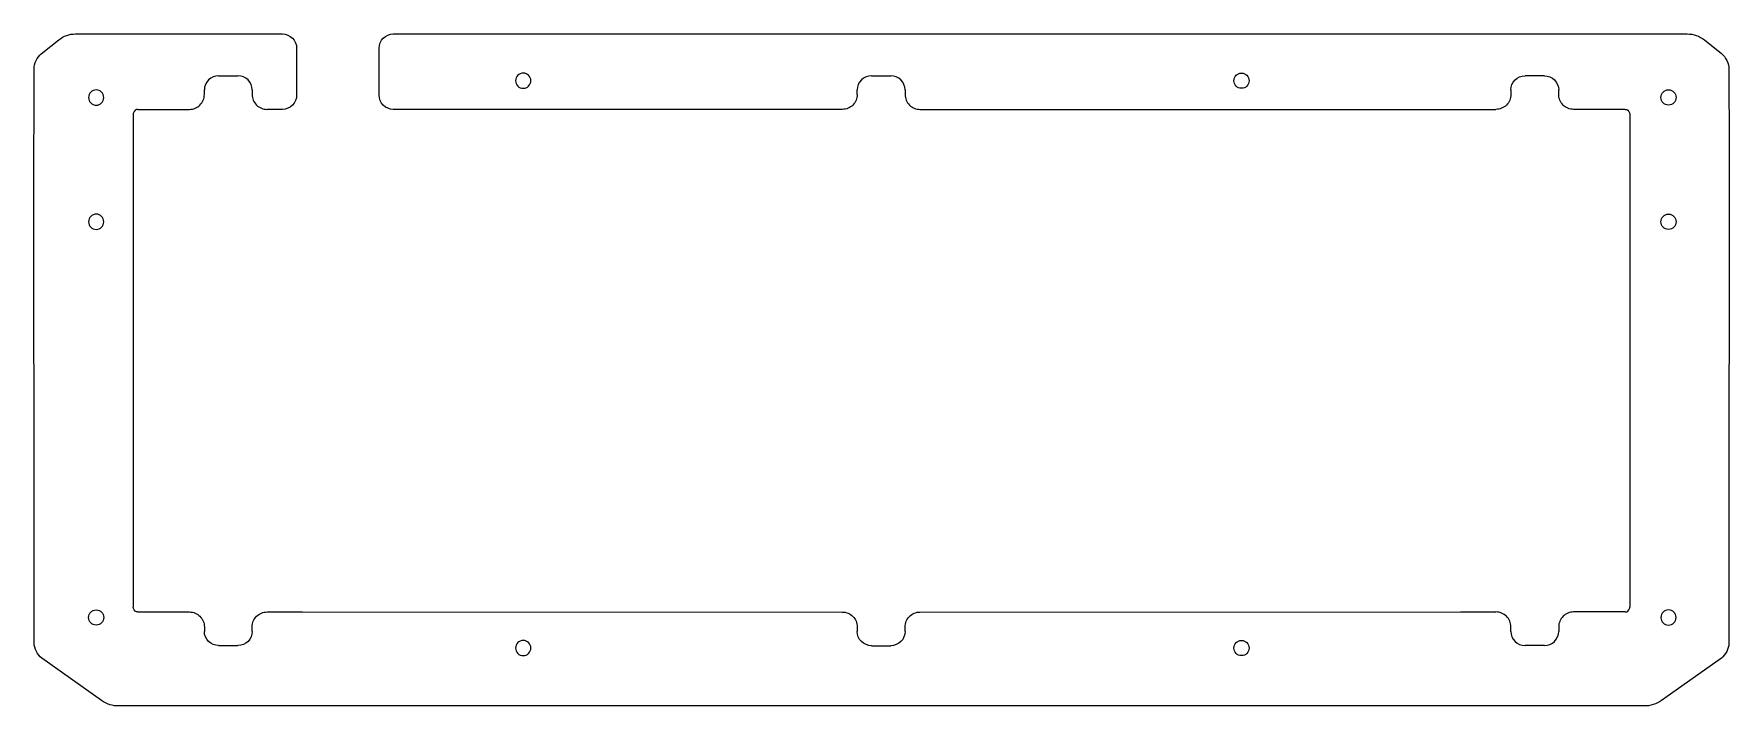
# Model space of a CAD drawing. Extents: x -67 to 282, y 78 to 216.
import ezdxf

# ---------------------------------------------------------------- set-up
doc = ezdxf.new("R2010")
doc.units = 0
doc.layers.add('Layer_1', color=7, linetype='CONTINUOUS')

msp = doc.modelspace()

# ---------------------------------------------------------------- linework, layer by layer
at = {"layer": 'Layer_1', "color": 4}
for p, q in [((-65.306368, 212.350539), (-61.670098, 215.244043)), ((-58.263883, 216.433883), (-16.703238, 216.43388)), ((-16.703238, 216.43388), (-15.626756, 216.427345)), ((-12.700759, 213.501348), (-12.700759, 209.516067)), ((4.296331, 209.516053), (4.296331, 213.5003)), ((7.222328, 216.426295), (8.398849, 216.433888)), ((8.398849, 216.433888), (273.763512, 216.433872)), ((277.317666, 215.192348), (280.824055, 212.402215)), ((-28.78001, 207.817346), (-24.780018, 207.817346)), ((-12.700759, 209.516067), (-12.700759, 207.789514)), ((-12.700759, 207.789514), (-12.700759, 203.814904)), ((4.296331, 207.425697), (4.296331, 209.516053)), ((4.296331, 203.816957), (4.296331, 207.425697)), ((35.553537, 206.800059), (35.553537, 206.800059)), ((105.72171, 207.817346), (109.721703, 207.817346)), ((180.383282, 206.800059), (180.383282, 206.800059)), ((244.37428, 207.817346), (240.374288, 207.817346)), ((-52.420469, 203.324483), (-52.420469, 203.324483)), ((-31.706007, 203.96575), (-31.706007, 204.891349)), ((-21.854021, 204.891349), (-21.854021, 203.96575)), ((102.795713, 203.96575), (102.795713, 204.891349)), ((112.6477, 204.891349), (112.6477, 203.96575)), ((237.448291, 204.891349), (237.448291, 203.96575)), ((247.300277, 203.96575), (247.300277, 204.891349)), ((268.357288, 203.35346), (268.357288, 203.35346)), ((-46.354989, 199.891355), (-46.354989, 164.12021)), ((-45.409793, 200.891754), (-34.780012, 200.891754)), ((-16.273291, 200.891664), (-18.779818, 200.891664)), ((-15.626756, 200.888912), (-16.273291, 200.891664)), ((8.035047, 200.891754), (7.222328, 200.89096)), ((99.721709, 200.891754), (8.035047, 200.891754)), ((115.721678, 200.891754), (227.083834, 200.891754)), ((227.083834, 200.891754), (234.374313, 200.891754)), ((261.004063, 200.891754), (250.374282, 200.891754)), ((261.949259, 199.891355), (261.949259, 164.12021)), ((-52.42166, 177.748205), (-52.42166, 177.748205)), ((268.356412, 177.748205), (268.356412, 177.748205)), ((-46.354989, 164.12021), (-46.354989, 134.174433)), ((261.949259, 164.12021), (261.949259, 134.174433)), ((-46.354989, 134.174433), (-46.354989, 98.40329)), ((261.949259, 134.174433), (261.949259, 98.40329)), ((-52.422612, 96.266851), (-52.422612, 96.266851)), ((-45.409793, 97.402891), (-34.780012, 97.402891)), ((-31.706007, 94.328894), (-31.706007, 93.403296)), ((-21.854021, 93.403296), (-21.854021, 94.328894)), ((-18.780043, 97.402891), (-11.489564, 97.402891)), ((-11.489564, 97.402891), (99.721709, 97.387016)), ((102.795713, 94.31302), (102.795713, 93.387421)), ((112.6477, 93.387421), (112.6477, 94.31302)), ((115.721678, 97.387016), (227.083834, 97.402891)), ((227.083834, 97.402891), (234.374313, 97.402891)), ((237.448291, 93.403296), (237.448291, 94.328894)), ((247.300277, 94.328894), (247.300277, 93.403296)), ((261.004063, 97.402891), (250.374282, 97.402891)), ((268.357365, 96.266851), (268.357365, 96.266851)), ((-52.888879, 79.154623), (-65.178416, 87.875122)), ((-28.78001, 90.477299), (-24.780018, 90.477299)), ((35.553537, 89.975022), (35.553537, 89.975022)), ((105.72171, 90.461424), (109.721703, 90.461424)), ((180.383282, 89.975022), (180.383282, 89.975022)), ((244.37428, 90.477299), (240.374288, 90.477299)), ((280.807696, 87.908388), (268.48424, 79.16382)), ((-48.155304, 78.060083), (-49.298197, 78.041747)), ((263.737697, 78.060062), (-48.155304, 78.060083)), ((264.864678, 78.041991), (263.737697, 78.060062))]:
    msp.add_line(p, q, dxfattribs=at)
for points in [[(-61.670098, 215.244043), (-60.701923, 216.014448), (-59.501174, 216.433887), (-58.263883, 216.433883)], [(-15.626756, 216.427345), (-14.85076, 216.427345), (-14.106462, 216.119053), (-13.55777, 215.570361)], [(-13.55777, 215.570361), (-13.009077, 215.021668), (-12.700759, 214.27737), (-12.700759, 213.501348)], [(4.296331, 213.5003), (4.296331, 214.276322), (4.604649, 215.020621), (5.153342, 215.569313)], [(5.153342, 215.569313), (5.702034, 216.118005), (6.446332, 216.426295), (7.222328, 216.426295)], [(273.763512, 216.433872), (275.054541, 216.433872), (276.30744, 215.996214), (277.317666, 215.192348)], [(-66.802003, 209.24979), (-66.801818, 210.305156), (-66.132211, 211.693407), (-65.306368, 212.350539)], [(280.824055, 212.402215), (281.685749, 211.71654), (282.384452, 210.267982), (282.384645, 209.166772)], [(-66.782953, 90.982652), (-66.753267, 165.439833), (-66.823751, 86.425533), (-66.802003, 209.24979)], [(-30.849023, 206.960346), (-31.397715, 206.411648), (-31.706007, 205.667347), (-31.706007, 204.891349)], [(-28.78001, 207.817346), (-29.556032, 207.817346), (-30.300331, 207.509046), (-30.849023, 206.960346)], [(-22.711032, 206.960346), (-23.259724, 207.509046), (-24.004022, 207.817346), (-24.780018, 207.817346)], [(-21.854021, 204.891349), (-21.854021, 205.667347), (-22.16234, 206.411648), (-22.711032, 206.960346)], [(33.98591, 208.3677), (33.120088, 208.3677), (32.418255, 207.665891), (32.418255, 206.800059)], [(32.418255, 206.800059), (32.418255, 205.934227), (33.120088, 205.232418), (33.98591, 205.232418)], [(35.553537, 206.800059), (35.553537, 207.665891), (34.851704, 208.3677), (33.98591, 208.3677)], [(33.98591, 205.232418), (34.851704, 205.232418), (35.553537, 205.934227), (35.553537, 206.800059)], [(103.652698, 206.960346), (103.104006, 206.411648), (102.795713, 205.667347), (102.795713, 204.891349)], [(105.72171, 207.817346), (104.945688, 207.817346), (104.20139, 207.509046), (103.652698, 206.960346)], [(111.790689, 206.960346), (111.241997, 207.509046), (110.497698, 207.817346), (109.721703, 207.817346)], [(112.6477, 204.891349), (112.6477, 205.667347), (112.339381, 206.411648), (111.790689, 206.960346)], [(180.383282, 206.800059), (180.383282, 207.665891), (181.085115, 208.3677), (181.95091, 208.3677)], [(181.95091, 205.232418), (181.085115, 205.232418), (180.383282, 205.934227), (180.383282, 206.800059)], [(181.95091, 208.3677), (182.816731, 208.3677), (183.518564, 207.665891), (183.518564, 206.800059)], [(183.518564, 206.800059), (183.518564, 205.934227), (182.816731, 205.232418), (181.95091, 205.232418)], [(237.448291, 204.891349), (237.448291, 205.667347), (237.75661, 206.411648), (238.305302, 206.960346)], [(238.305302, 206.960346), (238.853994, 207.509046), (239.598293, 207.817346), (240.374288, 207.817346)], [(244.37428, 207.817346), (245.150302, 207.817346), (245.894601, 207.509046), (246.443293, 206.960346)], [(246.443293, 206.960346), (246.991985, 206.411648), (247.300277, 205.667347), (247.300277, 204.891349)], [(282.384645, 209.166772), (282.406129, 86.429549), (282.33566, 165.463699), (282.365357, 90.925137)], [(-53.988097, 204.892124), (-54.853918, 204.892124), (-55.555751, 204.190315), (-55.555751, 203.324483)], [(-55.555751, 203.324483), (-55.555751, 202.458651), (-54.853918, 201.756842), (-53.988097, 201.756842)], [(-52.420469, 203.324483), (-52.420469, 204.190315), (-53.122302, 204.892124), (-53.988097, 204.892124)], [(-53.988097, 201.756842), (-53.122302, 201.756842), (-52.420469, 202.458651), (-52.420469, 203.324483)], [(-32.606409, 201.792153), (-32.02991, 202.368553), (-31.706007, 203.150451), (-31.706007, 203.96575)], [(-21.854021, 203.96575), (-21.854021, 203.150451), (-21.530118, 202.368553), (-20.953619, 201.792153)], [(-12.700759, 203.814904), (-12.700759, 203.038908), (-13.009077, 202.29461), (-13.55777, 201.745917)], [(5.153342, 201.747971), (4.604649, 202.296663), (4.296331, 203.040961), (4.296331, 203.816957)], [(102.795713, 203.96575), (102.795713, 203.150451), (102.471811, 202.368553), (101.895311, 201.792153)], [(112.6477, 203.96575), (112.6477, 203.150451), (112.971602, 202.368553), (113.548102, 201.792153)], [(237.448291, 203.96575), (237.448291, 203.150451), (237.124389, 202.368553), (236.547889, 201.792153)], [(248.20068, 201.792153), (247.62418, 202.368553), (247.300277, 203.150451), (247.300277, 203.96575)], [(268.357288, 203.35346), (268.357288, 204.219292), (269.059121, 204.921101), (269.924916, 204.921101)], [(269.924916, 201.785819), (269.059121, 201.785819), (268.357288, 202.487628), (268.357288, 203.35346)], [(269.924916, 204.921101), (270.790737, 204.921101), (271.49257, 204.219292), (271.49257, 203.35346)], [(271.49257, 203.35346), (271.49257, 202.487628), (270.790737, 201.785819), (269.924916, 201.785819)], [(-46.303792, 200.207156), (-46.337712, 200.105355), (-46.354989, 199.998656), (-46.354989, 199.891355)], [(-45.409793, 200.891754), (-45.82831, 200.891754), (-46.194704, 200.611155), (-46.303792, 200.207156)], [(-34.780012, 200.891754), (-33.964726, 200.891754), (-33.182804, 201.215653), (-32.606409, 201.792153)], [(-20.953619, 201.792153), (-20.377224, 201.215653), (-19.595329, 200.891754), (-18.780043, 200.891754)], [(-13.55777, 201.745917), (-14.106462, 201.197225), (-14.85076, 200.888912), (-15.626756, 200.888912)], [(7.222328, 200.89096), (6.446332, 200.89096), (5.702034, 201.199278), (5.153342, 201.747971)], [(101.895311, 201.792153), (101.318917, 201.215653), (100.536995, 200.891754), (99.721709, 200.891754)], [(113.548102, 201.792153), (114.124496, 201.215653), (114.906392, 200.891754), (115.721678, 200.891754)], [(236.547889, 201.792153), (235.971495, 201.215653), (235.189599, 200.891754), (234.374313, 200.891754)], [(250.374282, 200.891754), (249.558996, 200.891754), (248.777074, 201.215653), (248.20068, 201.792153)], [(261.004063, 200.891754), (261.42258, 200.891754), (261.788975, 200.611155), (261.898062, 200.207156)], [(261.898062, 200.207156), (261.931982, 200.105355), (261.949259, 199.998656), (261.949259, 199.891355)], [(-53.989287, 179.315846), (-54.855109, 179.315846), (-55.556942, 178.614037), (-55.556942, 177.748205)], [(-52.42166, 177.748205), (-52.42166, 178.614037), (-53.123492, 179.315846), (-53.989287, 179.315846)], [(268.356412, 177.748205), (268.356412, 178.614037), (269.058245, 179.315846), (269.92404, 179.315846)], [(269.92404, 179.315846), (270.789861, 179.315846), (271.491694, 178.614037), (271.491694, 177.748205)], [(-55.556942, 177.748205), (-55.556942, 176.882373), (-54.855109, 176.180564), (-53.989287, 176.180564)], [(-53.989287, 176.180564), (-53.123492, 176.180564), (-52.42166, 176.882373), (-52.42166, 177.748205)], [(269.92404, 176.180564), (269.058245, 176.180564), (268.356412, 176.882373), (268.356412, 177.748205)], [(271.491694, 177.748205), (271.491694, 176.882373), (270.789861, 176.180564), (269.92404, 176.180564)], [(-55.557947, 96.266851), (-55.557947, 97.132699), (-54.856141, 97.834519), (-53.990266, 97.834519)], [(-53.990266, 97.834519), (-53.124418, 97.834519), (-52.422612, 97.132699), (-52.422612, 96.266851)], [(-46.303792, 98.087489), (-46.337712, 98.18929), (-46.354989, 98.295988), (-46.354989, 98.40329)], [(-45.409793, 97.402891), (-45.82831, 97.402891), (-46.194704, 97.683489), (-46.303792, 98.087489)], [(261.004063, 97.402891), (261.42258, 97.402891), (261.788975, 97.683489), (261.898062, 98.087489)], [(261.898062, 98.087489), (261.931982, 98.18929), (261.949259, 98.295988), (261.949259, 98.40329)], [(269.925019, 97.834519), (269.059171, 97.834519), (268.357365, 97.132699), (268.357365, 96.266851)], [(271.4927, 96.266851), (271.4927, 97.132699), (270.790893, 97.834519), (269.925019, 97.834519)], [(-53.990266, 94.699184), (-54.856141, 94.699184), (-55.557947, 95.401003), (-55.557947, 96.266851)], [(-52.422612, 96.266851), (-52.422612, 95.401003), (-53.124418, 94.699184), (-53.990266, 94.699184)], [(-34.780012, 97.402891), (-33.964726, 97.402891), (-33.182804, 97.078991), (-32.606409, 96.502491)], [(-32.606409, 96.502491), (-32.02991, 95.926092), (-31.706007, 95.144194), (-31.706007, 94.328894)], [(-21.854021, 94.328894), (-21.854021, 95.144194), (-21.530118, 95.926092), (-20.953619, 96.502491)], [(-20.953619, 96.502491), (-20.377224, 97.078991), (-19.595329, 97.402891), (-18.780043, 97.402891)], [(99.721709, 97.387016), (100.536995, 97.387016), (101.318917, 97.063116), (101.895311, 96.486616)], [(101.895311, 96.486616), (102.471811, 95.910217), (102.795713, 95.128319), (102.795713, 94.31302)], [(112.6477, 94.31302), (112.6477, 95.128319), (112.971602, 95.910217), (113.548102, 96.486616)], [(113.548102, 96.486616), (114.124496, 97.063116), (114.906392, 97.387016), (115.721678, 97.387016)], [(236.547889, 96.502491), (235.971495, 97.078991), (235.189599, 97.402891), (234.374313, 97.402891)], [(237.448291, 94.328894), (237.448291, 95.144194), (237.124389, 95.926092), (236.547889, 96.502491)], [(248.20068, 96.502491), (247.62418, 95.926092), (247.300277, 95.144194), (247.300277, 94.328894)], [(250.374282, 97.402891), (249.558996, 97.402891), (248.777074, 97.078991), (248.20068, 96.502491)], [(268.357365, 96.266851), (268.357365, 95.401003), (269.059171, 94.699184), (269.925019, 94.699184)], [(269.925019, 94.699184), (270.790893, 94.699184), (271.4927, 95.401003), (271.4927, 96.266851)], [(-65.178416, 87.875122), (-66.065007, 88.50424), (-66.783376, 89.895529), (-66.782953, 90.982652)], [(-30.849023, 91.334299), (-31.397715, 91.882997), (-31.706007, 92.627298), (-31.706007, 93.403296)], [(-28.78001, 90.477299), (-29.556032, 90.477299), (-30.300331, 90.785599), (-30.849023, 91.334299)], [(-22.711032, 91.334299), (-23.259724, 90.785599), (-24.004022, 90.477299), (-24.780018, 90.477299)], [(-21.854021, 93.403296), (-21.854021, 92.627298), (-22.16234, 91.882997), (-22.711032, 91.334299)], [(33.98591, 91.542664), (33.120088, 91.542664), (32.418255, 90.840854), (32.418255, 89.975022)], [(35.553537, 89.975022), (35.553537, 90.840854), (34.851704, 91.542664), (33.98591, 91.542664)], [(103.652698, 91.318424), (103.104006, 91.867122), (102.795713, 92.611423), (102.795713, 93.387421)], [(105.72171, 90.461424), (104.945688, 90.461424), (104.20139, 90.769724), (103.652698, 91.318424)], [(111.790689, 91.318424), (111.241997, 90.769724), (110.497698, 90.461424), (109.721703, 90.461424)], [(112.6477, 93.387421), (112.6477, 92.611423), (112.339381, 91.867122), (111.790689, 91.318424)], [(180.383282, 89.975022), (180.383282, 90.840854), (181.085115, 91.542664), (181.95091, 91.542664)], [(181.95091, 91.542664), (182.816731, 91.542664), (183.518564, 90.840854), (183.518564, 89.975022)], [(237.448291, 93.403296), (237.448291, 92.627298), (237.75661, 91.882997), (238.305302, 91.334299)], [(238.305302, 91.334299), (238.853994, 90.785599), (239.598293, 90.477299), (240.374288, 90.477299)], [(244.37428, 90.477299), (245.150302, 90.477299), (245.894601, 90.785599), (246.443293, 91.334299)], [(246.443293, 91.334299), (246.991985, 91.882997), (247.300277, 92.627298), (247.300277, 93.403296)], [(282.365357, 90.925137), (282.365886, 89.869771), (281.668395, 88.519128), (280.807696, 87.908388)], [(32.418255, 89.975022), (32.418255, 89.10919), (33.120088, 88.407381), (33.98591, 88.407381)], [(33.98591, 88.407381), (34.851704, 88.407381), (35.553537, 89.10919), (35.553537, 89.975022)], [(181.95091, 88.407381), (181.085115, 88.407381), (180.383282, 89.10919), (180.383282, 89.975022)], [(183.518564, 89.975022), (183.518564, 89.10919), (182.816731, 88.407381), (181.95091, 88.407381)], [(-49.298197, 78.041747), (-50.583024, 78.021138), (-51.840914, 78.411001), (-52.888879, 79.154623)], [(268.48424, 79.16382), (267.427846, 78.414217), (266.159839, 78.021217), (264.864678, 78.041991)]]:
    msp.add_open_spline(points, degree=3, dxfattribs=at)

doc.saveas('drawing.dxf')
